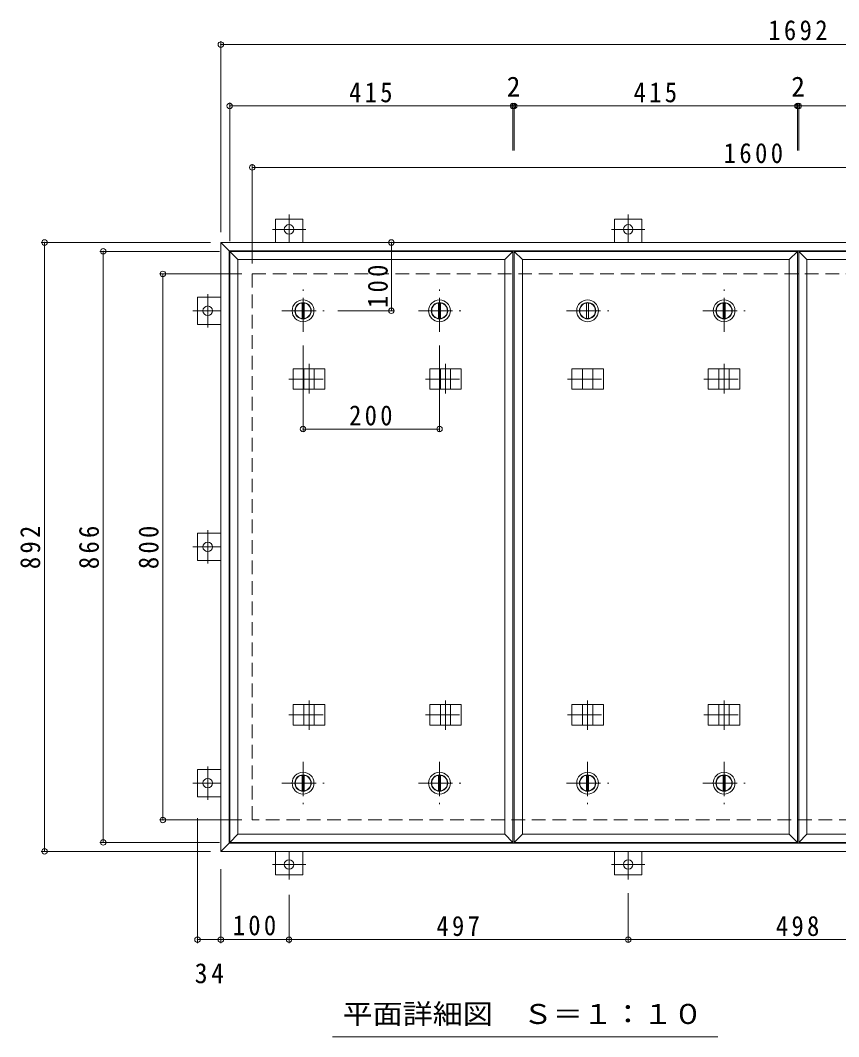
# Model space of a CAD drawing. Units: millimetres at full size, sheet at 1:10. Extents: x -2620 to 2387, y -1963 to 1109.
# Drawn here: x -2130 to -930, y -395 to 1094 of the extents above; entities that cross this region are included whole.
import ezdxf
from ezdxf.enums import TextEntityAlignment as Align

# ---------------------------------------------------------------- set-up
doc = ezdxf.new("R2010")
doc.units = ezdxf.units.MM
doc.header["$LTSCALE"] = 10
doc.header["$PDMODE"] = 32
doc.header["$PDSIZE"] = 8
doc.linetypes.add('CHAIN1', pattern=[8, 5, -1, 1, -1])
doc.linetypes.add('DASHED2', pattern=[3, 2, -1])
for name, color, linetype, lineweight in [('0-1_躯体', 2, 'DASHED2', 9), ('0-2_仕上', 3, 'Continuous', 9), ('0-3_建具', 4, 'Continuous', 9), ('0-5_寸法', 4, 'Continuous', 9), ('0-C', 2, 'Continuous', 9), ('0-E', 3, 'Continuous', 9), ('0-F', 7, 'Continuous', 9)]:
    doc.layers.add(name, color=color, linetype=linetype, lineweight=lineweight)
doc.styles.add('ＭＳ ゴシック', font='')
doc.styles.get('ＭＳ ゴシック').set_extended_font_data('MS Gothic')

msp = doc.modelspace()

# ---------------------------------------------------------------- linework, layer by layer
at = {"layer": '0-1_躯体'}
for p, q in [((-1789.88, -77.87), (-1789.88, 722.13)), ((-1789.88, 722.13), (-189.88, 722.13)), ((-189.88, -77.87), (-1789.88, -77.87))]:
    msp.add_line(p, q, dxfattribs=at)
at = {"layer": '0-2_仕上'}
for p, q in [((-1822.88, -110.87), (-1822.88, 755.13)), ((-1419.88, 743.13), (-1407.88, 755.13)), ((-1405.88, -110.87), (-1405.88, 755.13)), ((-1405.88, 755.13), (-990.88, 755.13)), ((-1002.88, 743.13), (-990.88, 755.13)), ((-990.88, 755.13), (-990.88, -110.87)), ((-988.88, -110.87), (-988.88, 755.13)), ((-988.88, 755.13), (-573.88, 755.13)), ((-1393.88, 743.13), (-1002.88, 743.13)), ((-1002.88, 743.13), (-1002.88, -98.87)), ((-976.88, 743.13), (-585.88, 743.13)), ((-1822.88, -110.87), (-1810.88, -98.87)), ((-1407.88, -110.87), (-1419.88, -98.87)), ((-1405.88, -110.87), (-1393.88, -98.87)), ((-1002.88, -98.87), (-1393.88, -98.87)), ((-990.88, -110.87), (-1002.88, -98.87)), ((-988.88, -110.87), (-976.88, -98.87)), ((-585.88, -98.87), (-976.88, -98.87)), ((-990.88, -110.87), (-1405.88, -110.87)), ((-573.88, -110.87), (-988.88, -110.87))]:
    msp.add_line(p, q, dxfattribs=at)
for points in [[(-1810.88, -98.87), (-1810.88, 743.13), (-1822.88, 755.13)], [(-1822.88, 755.13), (-1407.88, 755.13), (-1407.88, -110.87), (-1822.88, -110.87)], [(-1393.88, -98.87), (-1393.88, 743.13), (-1405.88, 755.13)], [(-976.88, -98.87), (-976.88, 743.13), (-988.88, 755.13)], [(-1810.88, 743.13), (-1419.88, 743.13), (-1419.88, -98.87), (-1810.88, -98.87)]]:
    msp.add_lwpolyline(points, dxfattribs=at)
at = {"layer": '0-3_建具', "color": 2}
for p, q in [((-1835.88, 768.13), (-1823.88, 756.13)), ((-1835.88, -123.87), (-1835.88, 768.13)), ((-1835.88, 768.13), (-143.88, 768.13)), ((-1823.88, -111.87), (-1823.88, 756.13)), ((-1823.88, 756.13), (-155.88, 756.13)), ((-1823.88, -111.87), (-1835.88, -123.87)), ((-155.88, -111.87), (-1823.88, -111.87)), ((-143.88, -123.87), (-1835.88, -123.87))]:
    msp.add_line(p, q, dxfattribs=at)
at = {"layer": '0-3_建具'}
for p, q in [((-1729.72, 583.13), (-1729.72, 553.13)), ((-1729.72, 583.13), (-1683.54, 583.13)), ((-1714.13, 583.13), (-1714.13, 553.13)), ((-1699.13, 583.13), (-1699.13, 553.13)), ((-1683.54, 583.13), (-1683.54, 553.13)), ((-1529.72, 583.13), (-1529.72, 553.13)), ((-1529.72, 583.13), (-1483.54, 583.13)), ((-1514.13, 583.13), (-1514.13, 553.13)), ((-1499.13, 583.13), (-1499.13, 553.13)), ((-1483.54, 583.13), (-1483.54, 553.13)), ((-1321.47, 583.13), (-1321.47, 553.13)), ((-1321.47, 583.13), (-1275.29, 583.13)), ((-1305.88, 583.13), (-1305.88, 553.13)), ((-1290.88, 583.13), (-1290.88, 553.13)), ((-1275.29, 583.13), (-1275.29, 553.13)), ((-1121.47, 583.13), (-1121.47, 553.13)), ((-1121.47, 583.13), (-1075.29, 583.13)), ((-1105.88, 583.13), (-1105.88, 553.13)), ((-1090.88, 583.13), (-1090.88, 553.13)), ((-1075.29, 583.13), (-1075.29, 553.13)), ((-1729.72, 553.13), (-1683.54, 553.13)), ((-1529.72, 553.13), (-1483.54, 553.13)), ((-1321.47, 553.13), (-1275.29, 553.13)), ((-1121.47, 553.13), (-1075.29, 553.13)), ((-1729.72, 61.13), (-1729.72, 91.13)), ((-1729.72, 91.13), (-1683.54, 91.13)), ((-1714.13, 61.13), (-1714.13, 91.13)), ((-1699.13, 61.13), (-1699.13, 91.13)), ((-1683.54, 61.13), (-1683.54, 91.13)), ((-1529.72, 61.13), (-1529.72, 91.13)), ((-1529.72, 91.13), (-1483.54, 91.13)), ((-1514.13, 61.13), (-1514.13, 91.13)), ((-1499.13, 61.13), (-1499.13, 91.13)), ((-1483.54, 61.13), (-1483.54, 91.13)), ((-1321.47, 61.13), (-1321.47, 91.13)), ((-1321.47, 91.13), (-1275.29, 91.13)), ((-1305.88, 61.13), (-1305.88, 91.13)), ((-1290.88, 61.13), (-1290.88, 91.13)), ((-1275.29, 61.13), (-1275.29, 91.13)), ((-1121.47, 61.13), (-1121.47, 91.13)), ((-1121.47, 91.13), (-1075.29, 91.13)), ((-1105.88, 61.13), (-1105.88, 91.13)), ((-1090.88, 61.13), (-1090.88, 91.13)), ((-1075.29, 61.13), (-1075.29, 91.13)), ((-1729.72, 61.13), (-1683.54, 61.13)), ((-1529.72, 61.13), (-1483.54, 61.13)), ((-1321.47, 61.13), (-1275.29, 61.13)), ((-1121.47, 61.13), (-1075.29, 61.13))]:
    msp.add_line(p, q, dxfattribs=at)
at = {"layer": '0-3_建具', "linetype": 'CHAIN1'}
for p, q in [((-1706.63, 590.25), (-1706.63, 547.01)), ((-1506.63, 590.25), (-1506.63, 547.01)), ((-1098.38, 590.25), (-1098.38, 547.01)), ((-1736.04, 568.13), (-1677.22, 568.13)), ((-1536.04, 568.13), (-1477.22, 568.13)), ((-1327.79, 568.13), (-1268.97, 568.13)), ((-1127.79, 568.13), (-1068.97, 568.13)), ((-1706.63, 54.01), (-1706.63, 97.25)), ((-1506.63, 54.01), (-1506.63, 97.25)), ((-1298.38, 54.01), (-1298.38, 97.25)), ((-1098.38, 54.01), (-1098.38, 97.25)), ((-1736.04, 76.13), (-1677.22, 76.13)), ((-1536.04, 76.13), (-1477.22, 76.13)), ((-1327.79, 76.13), (-1268.97, 76.13)), ((-1127.79, 76.13), (-1068.97, 76.13))]:
    msp.add_line(p, q, dxfattribs=at)
at = {"layer": '0-5_寸法', "color": 7}
msp.add_line((-1672.41, -395.37), (-1107.35, -395.37), dxfattribs=at)
at = {"layer": '0-C', "linetype": 'CHAIN1'}
for p, q in [((-1715.38, 637.13), (-1715.38, 699.13)), ((-1515.38, 637.13), (-1515.38, 699.13)), ((-1098.38, 637.13), (-1098.38, 699.13)), ((-1746.38, 668.13), (-1684.38, 668.13)), ((-1546.38, 668.13), (-1484.38, 668.13)), ((-1329.38, 668.13), (-1267.38, 668.13)), ((-1129.38, 668.13), (-1067.38, 668.13)), ((-1715.38, 7.13), (-1715.38, -54.87)), ((-1515.38, 7.13), (-1515.38, -54.87)), ((-1298.38, 7.13), (-1298.38, -54.87)), ((-1098.38, 7.13), (-1098.38, -54.87)), ((-1746.38, -23.87), (-1684.38, -23.87)), ((-1546.38, -23.87), (-1484.38, -23.87)), ((-1329.38, -23.87), (-1267.38, -23.87)), ((-1129.38, -23.87), (-1067.38, -23.87))]:
    msp.add_line(p, q, dxfattribs=at)
at = {"layer": '0-C'}
for p, q in [((-1716.88, 679.53), (-1716.88, 656.73)), ((-1713.88, 679.53), (-1713.88, 656.73)), ((-1516.88, 679.53), (-1516.88, 656.73)), ((-1513.88, 679.53), (-1513.88, 656.73)), ((-1299.88, 679.53), (-1299.88, 656.73)), ((-1296.88, 679.53), (-1296.88, 656.73)), ((-1099.88, 679.53), (-1099.88, 656.73)), ((-1096.88, 679.53), (-1096.88, 656.73)), ((-1716.88, -35.27), (-1716.88, -12.47)), ((-1713.88, -35.27), (-1713.88, -12.47)), ((-1516.88, -35.27), (-1516.88, -12.47)), ((-1513.88, -35.27), (-1513.88, -12.47)), ((-1299.88, -35.27), (-1299.88, -12.47)), ((-1296.88, -35.27), (-1296.88, -12.47)), ((-1099.88, -35.27), (-1099.88, -12.47)), ((-1096.88, -35.27), (-1096.88, -12.47))]:
    msp.add_line(p, q, dxfattribs=at)
for centre, radius in [((-1715.38, 668.13), 16), ((-1715.38, 668.13), 12), ((-1715.38, 668.13), 11.5), ((-1515.38, 668.13), 16), ((-1515.38, 668.13), 12), ((-1515.38, 668.13), 11.5), ((-1298.38, 668.13), 16), ((-1298.38, 668.13), 12), ((-1298.38, 668.13), 11.5), ((-1098.38, 668.13), 16), ((-1098.38, 668.13), 12), ((-1098.38, 668.13), 11.5), ((-1715.38, -23.87), 16), ((-1715.38, -23.87), 12), ((-1715.38, -23.87), 11.5), ((-1515.38, -23.87), 16), ((-1515.38, -23.87), 12), ((-1515.38, -23.87), 11.5), ((-1298.38, -23.87), 16), ((-1298.38, -23.87), 12), ((-1298.38, -23.87), 11.5), ((-1098.38, -23.87), 16), ((-1098.38, -23.87), 12), ((-1098.38, -23.87), 11.5)]:
    msp.add_circle(centre, radius, dxfattribs=at)
at = {"layer": '0-E', "linetype": 'CHAIN1'}
for p, q in [((-1735.88, 809.3), (-1735.88, 768.13)), ((-1238.88, 809.3), (-1238.88, 768.13)), ((-1711.5, 787.33), (-1760.26, 787.33)), ((-1263.26, 787.33), (-1214.5, 787.33)), ((-1855.08, 692.51), (-1855.08, 643.75)), ((-1877.05, 668.13), (-1835.88, 668.13)), ((-1855.08, 346.51), (-1855.08, 297.75)), ((-1877.05, 322.13), (-1835.88, 322.13)), ((-1855.08, 0.51), (-1855.08, -48.25)), ((-1877.05, -23.87), (-1835.88, -23.87)), ((-1735.88, -165.04), (-1735.88, -123.87)), ((-1238.88, -165.04), (-1238.88, -123.87)), ((-1760.26, -143.07), (-1711.5, -143.07)), ((-1263.26, -143.07), (-1214.5, -143.07))]:
    msp.add_line(p, q, dxfattribs=at)
at = {"layer": '0-E'}
for p, q in [((-1755.88, 802.33), (-1715.88, 802.33)), ((-1755.88, 802.33), (-1755.88, 768.13)), ((-1715.88, 802.33), (-1715.88, 768.13)), ((-1218.88, 802.33), (-1258.88, 802.33)), ((-1258.88, 802.33), (-1258.88, 768.13)), ((-1218.88, 802.33), (-1218.88, 768.13)), ((-1870.08, 648.13), (-1870.08, 688.13)), ((-1870.08, 688.13), (-1835.88, 688.13)), ((-1870.08, 648.13), (-1835.88, 648.13)), ((-1870.08, 302.13), (-1870.08, 342.13)), ((-1870.08, 342.13), (-1835.88, 342.13)), ((-1870.08, 302.13), (-1835.88, 302.13)), ((-1870.08, -43.87), (-1870.08, -3.87)), ((-1870.08, -3.87), (-1835.88, -3.87)), ((-1870.08, -43.87), (-1835.88, -43.87)), ((-1755.88, -158.07), (-1755.88, -123.87)), ((-1715.88, -158.07), (-1715.88, -123.87)), ((-1258.88, -158.07), (-1258.88, -123.87)), ((-1218.88, -158.07), (-1218.88, -123.87)), ((-1715.88, -158.07), (-1755.88, -158.07)), ((-1218.88, -158.07), (-1258.88, -158.07))]:
    msp.add_line(p, q, dxfattribs=at)
for centre in [(-1735.88, 787.33), (-1238.88, 787.33), (-1855.08, 668.13), (-1855.08, 322.13), (-1855.08, -23.87), (-1735.88, -143.07), (-1238.88, -143.07)]:
    msp.add_circle(centre, 7, dxfattribs=at)
at = {"layer": '0-F'}
for p, q in [((-1835.88, 783.13), (-1835.88, 1063.13)), ((-1835.88, 1058.13), (-143.88, 1058.13)), ((-1822.88, 770.13), (-1822.88, 973.13)), ((-1822.88, 968.13), (-1407.88, 968.13)), ((-1407.88, 971.13), (-1407.88, 902.85)), ((-1407.88, 968.13), (-1405.88, 968.13)), ((-1405.88, 971.13), (-1405.88, 902.85)), ((-1405.88, 968.13), (-990.88, 968.13)), ((-990.88, 971.13), (-990.88, 902.85)), ((-990.88, 968.13), (-988.88, 968.13)), ((-988.88, 971.13), (-988.88, 902.85)), ((-988.88, 968.13), (-573.88, 968.13)), ((-1789.88, 737.13), (-1789.88, 883.13)), ((-1789.88, 878.13), (-189.88, 878.13)), ((-1850.88, 768.13), (-2099.24, 768.13)), ((-2094.24, -123.87), (-2094.24, 768.13)), ((-1586, 768.13), (-1586, 668.13)), ((-1837.88, 755.13), (-2013.19, 755.13)), ((-2008.19, -110.87), (-2008.19, 755.13)), ((-1804.88, 722.13), (-1925.83, 722.13)), ((-1920.83, -77.87), (-1920.83, 722.13)), ((-1583, 668.13), (-1664.38, 668.13)), ((-1715.38, 491.83), (-1715.38, 617.13)), ((-1515.38, 491.83), (-1515.38, 617.13)), ((-1715.38, 494.83), (-1515.38, 494.83)), ((-1804.88, -77.87), (-1925.83, -77.87)), ((-1870.08, -258.24), (-1870.08, -75.08)), ((-1837.88, -110.87), (-2013.19, -110.87)), ((-1850.88, -123.87), (-2099.24, -123.87)), ((-1835.88, -150.08), (-1835.88, -258.24)), ((-1735.88, -187.38), (-1735.88, -258.24)), ((-1238.88, -256.24), (-1238.88, -185.04)), ((-1870.08, -253.24), (-1835.88, -253.24)), ((-1835.88, -253.24), (-1735.88, -253.24)), ((-1735.88, -253.24), (-1238.88, -253.24)), ((-1238.88, -253.24), (-740.88, -253.24))]:
    msp.add_line(p, q, dxfattribs=at)
for p in [(-1835.88, 1058.13), (-1822.88, 968.13), (-1407.88, 968.13), (-1405.88, 968.13), (-990.88, 968.13), (-988.88, 968.13), (-1789.88, 878.13), (-2094.24, 768.13), (-1586, 768.13), (-2008.19, 755.13), (-1920.83, 722.13), (-1586, 668.13), (-1715.38, 494.83), (-1515.38, 494.83), (-1920.83, -77.87), (-2008.19, -110.87), (-2094.24, -123.87), (-1870.08, -253.24), (-1835.88, -253.24), (-1735.88, -253.24), (-1238.88, -253.24)]:
    msp.add_point(p, dxfattribs=at)

# ---------------------------------------------------------------- texts
at = {"layer": '0-5_寸法', "color": 2, "style": 'ＭＳ ゴシック', "width": 1.1}
msp.add_text('平面詳細図\u3000Ｓ＝１：１０', height=29.33, dxfattribs=at).set_placement((-1657.38, -385.57), align=Align.BOTTOM_LEFT)
at = {"layer": '0-F', "color": 2, "style": 'ＭＳ ゴシック'}
for p in [(-1416.88, 973.13), (-999.88, 973.13)]:
    msp.add_text('2', height=29.33, dxfattribs=at).set_placement(p, align=Align.BOTTOM_LEFT)
at = {"layer": '0-F', "color": 2, "char_height": 29.33, "attachment_point": 7, "style": 'ＭＳ ゴシック'}
for s, insert in [('\\T1.28;\\W0.9;1692', (-1033.63, 1064.13)), ('\\T1.27;\\W0.9;415', (-1647.88, 973.13)), ('\\T1.27;\\W0.9;415', (-1230.88, 973.13)), ('\\T1.28;\\W0.9;1600', (-1098.9, 884.13)), ('\\T1.27;\\W0.9;200', (-1647.88, 499.83)), ('\\T1.27;\\W0.9;100', (-1818.38, -247.24)), ('\\T1.27;\\W0.9;497', (-1519.88, -248.24)), ('\\T1.27;\\W0.9;498', (-1022.38, -248.24)), ('\\T1.27;\\W0.95;34', (-1874.23, -317.46))]:
    msp.add_mtext(s, dxfattribs=dict(at, insert=insert))
at = {"layer": '0-F', "color": 2, "char_height": 29.33, "attachment_point": 7, "rotation": 90, "style": 'ＭＳ ゴシック'}
for s, insert in [('\\T1.27;\\W0.9;100', (-1591, 672.14)), ('\\T1.27;\\W0.9;892', (-2100.24, 289.63)), ('\\T1.27;\\W0.9;866', (-2014.19, 289.63)), ('\\T1.27;\\W0.9;800', (-1926.83, 289.63))]:
    msp.add_mtext(s, dxfattribs=dict(at, insert=insert))

doc.saveas('drawing.dxf')
